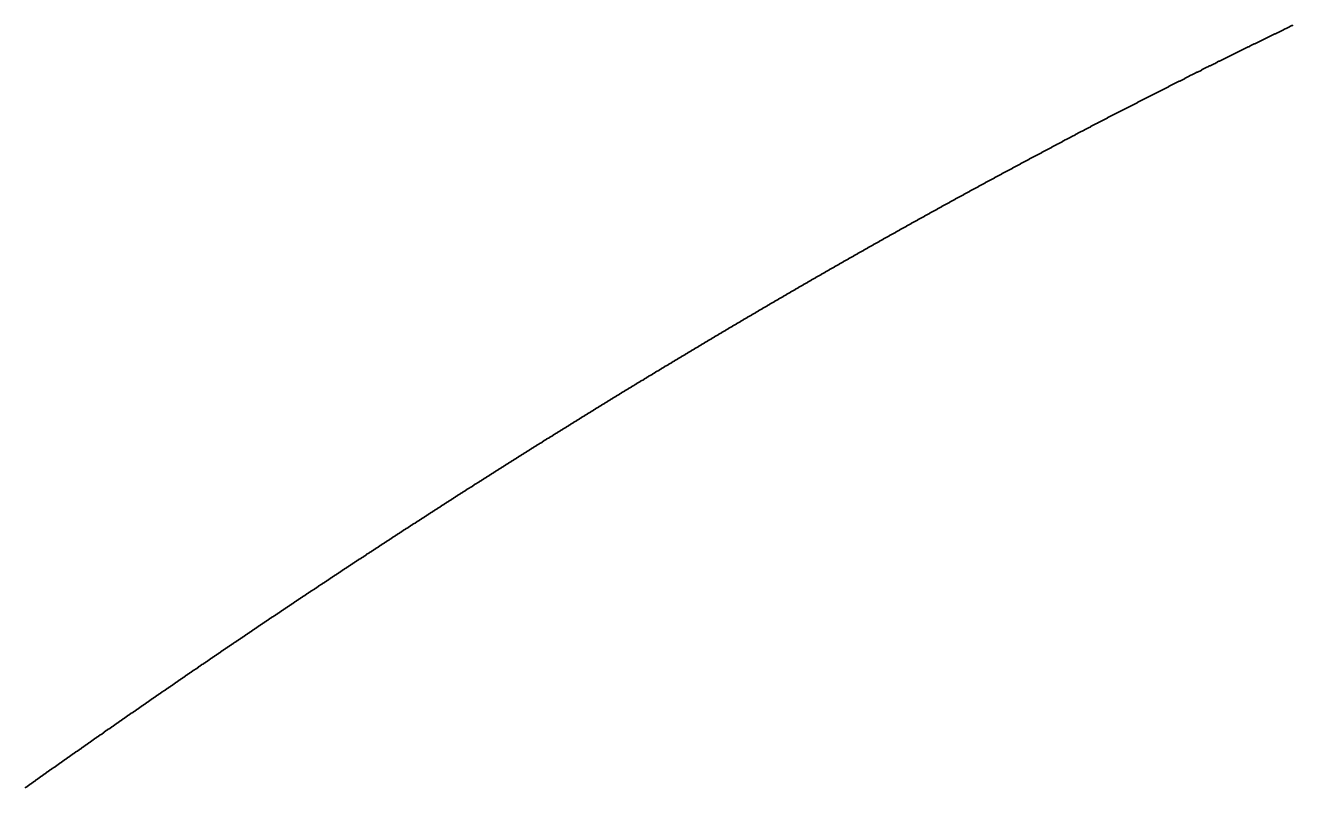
# Model space of a CAD drawing. Header units: metres. Extents: x 0 to 360, y 0 to 49.
# Drawn here: x 202.5 to 213.74, y 37.43 to 44.2 of the extents above; entities that cross this region are included whole.
import ezdxf

# ---------------------------------------------------------------- set-up
doc = ezdxf.new("R2010")
doc.units = ezdxf.units.M

msp = doc.modelspace()

# ---------------------------------------------------------------- linework, layer by layer
for p in [(213.737, 44.193), (213.743, 44.195), (213.501, 44.078), (213.507, 44.081), (213.513, 44.084), (213.519, 44.087), (213.525, 44.09), (213.531, 44.093), (213.537, 44.096), (213.543, 44.099), (213.549, 44.101), (213.554, 44.104), (213.56, 44.107), (213.566, 44.11), (213.572, 44.113), (213.578, 44.116), (213.584, 44.119), (213.59, 44.121), (213.596, 44.124), (213.602, 44.127), (213.607, 44.13), (213.613, 44.133), (213.619, 44.136), (213.625, 44.139), (213.631, 44.141), (213.637, 44.144), (213.643, 44.147), (213.649, 44.15), (213.655, 44.153), (213.661, 44.156), (213.666, 44.158), (213.672, 44.161), (213.678, 44.164), (213.684, 44.167), (213.69, 44.17), (213.696, 44.173), (213.702, 44.176), (213.708, 44.178), (213.714, 44.181), (213.719, 44.184), (213.725, 44.187), (213.731, 44.19), (213.272, 43.966), (213.277, 43.969), (213.283, 43.972), (213.289, 43.975), (213.295, 43.978), (213.301, 43.98), (213.307, 43.983), (213.313, 43.986), (213.319, 43.989), (213.325, 43.992), (213.331, 43.995), (213.336, 43.998), (213.342, 44.001), (213.348, 44.004), (213.354, 44.006), (213.36, 44.009), (213.366, 44.012), (213.372, 44.015), (213.378, 44.018), (213.384, 44.021), (213.389, 44.024), (213.395, 44.027), (213.401, 44.03), (213.407, 44.032), (213.413, 44.035), (213.419, 44.038), (213.425, 44.041), (213.431, 44.044), (213.437, 44.047), (213.443, 44.05), (213.448, 44.053), (213.454, 44.055), (213.46, 44.058), (213.466, 44.061), (213.472, 44.064), (213.478, 44.067), (213.484, 44.07), (213.49, 44.073), (213.496, 44.076), (213.048, 43.855), (213.054, 43.858), (213.059, 43.861), (213.065, 43.864), (213.071, 43.867), (213.077, 43.87), (213.083, 43.873), (213.089, 43.876), (213.095, 43.878), (213.101, 43.881), (213.107, 43.884), (213.112, 43.887), (213.118, 43.89), (213.124, 43.893), (213.13, 43.896), (213.136, 43.899), (213.142, 43.902), (213.148, 43.905), (213.154, 43.908), (213.16, 43.911), (213.166, 43.914), (213.171, 43.916), (213.177, 43.919), (213.183, 43.922), (213.189, 43.925), (213.195, 43.928), (213.201, 43.931), (213.207, 43.934), (213.213, 43.937), (213.219, 43.94), (213.224, 43.943), (213.23, 43.946), (213.236, 43.948), (213.242, 43.951), (213.248, 43.954), (213.254, 43.957), (213.26, 43.96), (213.266, 43.963), (212.824, 43.743), (212.829, 43.746), (212.835, 43.749), (212.841, 43.752), (212.847, 43.755), (212.853, 43.758), (212.859, 43.761), (212.865, 43.764), (212.871, 43.767), (212.877, 43.77), (212.883, 43.773), (212.888, 43.776), (212.894, 43.779), (212.9, 43.781), (212.906, 43.784), (212.912, 43.787), (212.918, 43.79), (212.924, 43.793), (212.93, 43.796), (212.936, 43.799), (212.941, 43.802), (212.947, 43.805), (212.953, 43.808), (212.959, 43.811), (212.965, 43.814), (212.971, 43.817), (212.977, 43.82), (212.983, 43.823), (212.989, 43.826), (212.995, 43.829), (213, 43.832), (213.006, 43.835), (213.012, 43.837), (213.018, 43.84), (213.024, 43.843), (213.03, 43.846), (213.036, 43.849), (213.042, 43.852), (212.599, 43.63), (212.605, 43.633), (212.611, 43.636), (212.617, 43.639), (212.623, 43.642), (212.629, 43.645), (212.635, 43.648), (212.641, 43.651), (212.647, 43.654), (212.653, 43.657), (212.658, 43.66), (212.664, 43.663), (212.67, 43.666), (212.676, 43.669), (212.682, 43.672), (212.688, 43.675), (212.694, 43.678), (212.7, 43.681), (212.706, 43.684), (212.712, 43.687), (212.717, 43.69), (212.723, 43.693), (212.729, 43.696), (212.735, 43.699), (212.741, 43.701), (212.747, 43.704), (212.753, 43.707), (212.759, 43.71), (212.765, 43.713), (212.771, 43.716), (212.776, 43.719), (212.782, 43.722), (212.788, 43.725), (212.794, 43.728), (212.8, 43.731), (212.806, 43.734), (212.812, 43.737), (212.818, 43.74), (212.375, 43.516), (212.381, 43.519), (212.387, 43.522), (212.393, 43.525), (212.399, 43.528), (212.405, 43.531), (212.411, 43.534), (212.417, 43.537), (212.423, 43.54), (212.428, 43.543), (212.434, 43.546), (212.44, 43.549), (212.446, 43.552), (212.452, 43.555), (212.458, 43.558), (212.464, 43.561), (212.47, 43.564), (212.476, 43.567), (212.482, 43.57), (212.487, 43.573), (212.493, 43.576), (212.499, 43.579), (212.505, 43.582), (212.511, 43.585), (212.517, 43.588), (212.523, 43.591), (212.529, 43.594), (212.535, 43.597), (212.541, 43.6), (212.546, 43.603), (212.552, 43.606), (212.558, 43.609), (212.564, 43.612), (212.57, 43.615), (212.576, 43.618), (212.582, 43.621), (212.588, 43.624), (212.594, 43.627), (212.157, 43.403), (212.163, 43.406), (212.169, 43.409), (212.175, 43.412), (212.181, 43.415), (212.187, 43.418), (212.192, 43.421), (212.198, 43.424), (212.204, 43.427), (212.21, 43.431), (212.216, 43.434), (212.222, 43.437), (212.228, 43.44), (212.234, 43.443), (212.24, 43.446), (212.246, 43.449), (212.251, 43.452), (212.257, 43.455), (212.263, 43.458), (212.269, 43.461), (212.275, 43.464), (212.281, 43.467), (212.287, 43.47), (212.293, 43.473), (212.299, 43.476), (212.305, 43.479), (212.31, 43.482), (212.316, 43.485), (212.322, 43.488), (212.328, 43.491), (212.334, 43.494), (212.34, 43.497), (212.346, 43.5), (212.352, 43.503), (212.358, 43.506), (212.364, 43.509), (212.369, 43.512), (211.945, 43.293), (211.951, 43.296), (211.956, 43.299), (211.962, 43.302), (211.968, 43.305), (211.974, 43.308), (211.98, 43.311), (211.986, 43.314), (211.992, 43.317), (211.998, 43.32), (212.004, 43.323), (212.01, 43.326), (212.015, 43.33), (212.021, 43.333), (212.027, 43.336), (212.033, 43.339), (212.039, 43.342), (212.045, 43.345), (212.051, 43.348), (212.057, 43.351), (212.063, 43.354), (212.069, 43.357), (212.075, 43.36), (212.08, 43.363), (212.086, 43.366), (212.092, 43.369), (212.098, 43.372), (212.104, 43.376), (212.11, 43.379), (212.116, 43.382), (212.122, 43.385), (212.128, 43.388), (212.134, 43.391), (212.139, 43.394), (212.145, 43.397), (212.151, 43.4), (211.732, 43.181), (211.738, 43.184), (211.744, 43.187), (211.75, 43.19), (211.756, 43.194), (211.762, 43.197), (211.768, 43.2), (211.774, 43.203), (211.779, 43.206), (211.785, 43.209), (211.791, 43.212), (211.797, 43.215), (211.803, 43.218), (211.809, 43.221), (211.815, 43.225), (211.821, 43.228), (211.827, 43.231), (211.833, 43.234), (211.838, 43.237), (211.844, 43.24), (211.85, 43.243), (211.856, 43.246), (211.862, 43.249), (211.868, 43.252), (211.874, 43.256), (211.88, 43.259), (211.886, 43.262), (211.892, 43.265), (211.897, 43.268), (211.903, 43.271), (211.909, 43.274), (211.915, 43.277), (211.921, 43.28), (211.927, 43.283), (211.933, 43.286), (211.939, 43.29), (211.52, 43.069), (211.526, 43.072), (211.531, 43.075), (211.537, 43.078), (211.543, 43.081), (211.549, 43.084), (211.555, 43.087), (211.561, 43.09), (211.567, 43.094), (211.573, 43.097), (211.579, 43.1), (211.585, 43.103), (211.591, 43.106), (211.596, 43.109), (211.602, 43.112), (211.608, 43.116), (211.614, 43.119), (211.62, 43.122), (211.626, 43.125), (211.632, 43.128), (211.638, 43.131), (211.644, 43.134), (211.65, 43.137), (211.655, 43.141), (211.661, 43.144), (211.667, 43.147), (211.673, 43.15), (211.679, 43.153), (211.685, 43.156), (211.691, 43.159), (211.697, 43.162), (211.703, 43.166), (211.709, 43.169), (211.715, 43.172), (211.72, 43.175), (211.726, 43.178), (211.307, 42.955), (211.313, 42.958), (211.319, 42.961), (211.325, 42.964), (211.331, 42.968), (211.337, 42.971), (211.343, 42.974), (211.348, 42.977), (211.354, 42.98), (211.36, 42.983), (211.366, 42.987), (211.372, 42.99), (211.378, 42.993), (211.384, 42.996), (211.39, 42.999), (211.396, 43.002), (211.402, 43.006), (211.407, 43.009), (211.413, 43.012), (211.419, 43.015), (211.425, 43.018), (211.431, 43.021), (211.437, 43.024), (211.443, 43.028), (211.449, 43.031), (211.455, 43.034), (211.461, 43.037), (211.467, 43.04), (211.472, 43.043), (211.478, 43.047), (211.484, 43.05), (211.49, 43.053), (211.496, 43.056), (211.502, 43.059), (211.508, 43.062), (211.514, 43.065), (211.1, 42.844), (211.106, 42.847), (211.112, 42.85), (211.118, 42.853), (211.124, 42.856), (211.13, 42.86), (211.136, 42.863), (211.142, 42.866), (211.148, 42.869), (211.154, 42.872), (211.159, 42.875), (211.165, 42.879), (211.171, 42.882), (211.177, 42.885), (211.183, 42.888), (211.189, 42.891), (211.195, 42.895), (211.201, 42.898), (211.207, 42.901), (211.213, 42.904), (211.219, 42.907), (211.224, 42.911), (211.23, 42.914), (211.236, 42.917), (211.242, 42.92), (211.248, 42.923), (211.254, 42.926), (211.26, 42.93), (211.266, 42.933), (211.272, 42.936), (211.278, 42.939), (211.283, 42.942), (211.289, 42.945), (211.295, 42.949), (211.301, 42.952), (210.894, 42.731), (210.9, 42.734), (210.905, 42.738), (210.911, 42.741), (210.917, 42.744), (210.923, 42.747), (210.929, 42.75), (210.935, 42.754), (210.941, 42.757), (210.947, 42.76), (210.953, 42.763), (210.959, 42.767), (210.965, 42.77), (210.97, 42.773), (210.976, 42.776), (210.982, 42.779), (210.988, 42.783), (210.994, 42.786), (211, 42.789), (211.006, 42.792), (211.012, 42.795), (211.018, 42.799), (211.024, 42.802), (211.03, 42.805), (211.035, 42.808), (211.041, 42.812), (211.047, 42.815), (211.053, 42.818), (211.059, 42.821), (211.065, 42.824), (211.071, 42.828), (211.077, 42.831), (211.083, 42.834), (211.089, 42.837), (211.094, 42.84), (210.687, 42.618), (210.693, 42.621), (210.699, 42.624), (210.705, 42.628), (210.71, 42.631), (210.716, 42.634), (210.722, 42.637), (210.728, 42.641), (210.734, 42.644), (210.74, 42.647), (210.746, 42.65), (210.752, 42.654), (210.758, 42.657), (210.764, 42.66), (210.77, 42.663), (210.775, 42.667), (210.781, 42.67), (210.787, 42.673), (210.793, 42.676), (210.799, 42.679), (210.805, 42.683), (210.811, 42.686), (210.817, 42.689), (210.823, 42.692), (210.829, 42.696), (210.835, 42.699), (210.84, 42.702), (210.846, 42.705), (210.852, 42.709), (210.858, 42.712), (210.864, 42.715), (210.87, 42.718), (210.876, 42.721), (210.882, 42.725), (210.888, 42.728), (210.48, 42.504), (210.486, 42.507), (210.492, 42.51), (210.498, 42.513), (210.504, 42.517), (210.51, 42.52), (210.515, 42.523), (210.521, 42.526), (210.527, 42.53), (210.533, 42.533), (210.539, 42.536), (210.545, 42.54), (210.551, 42.543), (210.557, 42.546), (210.563, 42.549), (210.569, 42.553), (210.575, 42.556), (210.58, 42.559), (210.586, 42.562), (210.592, 42.566), (210.598, 42.569), (210.604, 42.572), (210.61, 42.575), (210.616, 42.579), (210.622, 42.582), (210.628, 42.585), (210.634, 42.589), (210.64, 42.592), (210.645, 42.595), (210.651, 42.598), (210.657, 42.602), (210.663, 42.605), (210.669, 42.608), (210.675, 42.611), (210.681, 42.615), (210.279, 42.392), (210.285, 42.395), (210.291, 42.398), (210.297, 42.401), (210.303, 42.405), (210.309, 42.408), (210.314, 42.411), (210.32, 42.415), (210.326, 42.418), (210.332, 42.421), (210.338, 42.425), (210.344, 42.428), (210.35, 42.431), (210.356, 42.434), (210.362, 42.438), (210.368, 42.441), (210.374, 42.444), (210.38, 42.448), (210.385, 42.451), (210.391, 42.454), (210.397, 42.458), (210.403, 42.461), (210.409, 42.464), (210.415, 42.467), (210.421, 42.471), (210.427, 42.474), (210.433, 42.477), (210.439, 42.481), (210.445, 42.484), (210.45, 42.487), (210.456, 42.49), (210.462, 42.494), (210.468, 42.497), (210.474, 42.5), (210.078, 42.279), (210.084, 42.282), (210.09, 42.285), (210.096, 42.289), (210.102, 42.292), (210.108, 42.295), (210.113, 42.299), (210.119, 42.302), (210.125, 42.305), (210.131, 42.309), (210.137, 42.312), (210.143, 42.315), (210.149, 42.319), (210.155, 42.322), (210.161, 42.325), (210.167, 42.329), (210.173, 42.332), (210.178, 42.335), (210.184, 42.339), (210.19, 42.342), (210.196, 42.345), (210.202, 42.348), (210.208, 42.352), (210.214, 42.355), (210.22, 42.358), (210.226, 42.362), (210.232, 42.365), (210.238, 42.368), (210.244, 42.372), (210.249, 42.375), (210.255, 42.378), (210.261, 42.382), (210.267, 42.385), (210.273, 42.388), (209.883, 42.168), (209.889, 42.172), (209.895, 42.175), (209.901, 42.178), (209.906, 42.182), (209.912, 42.185), (209.918, 42.188), (209.924, 42.192), (209.93, 42.195), (209.936, 42.198), (209.942, 42.202), (209.948, 42.205), (209.954, 42.209), (209.96, 42.212), (209.966, 42.215), (209.971, 42.219), (209.977, 42.222), (209.983, 42.225), (209.989, 42.229), (209.995, 42.232), (210.001, 42.235), (210.007, 42.239), (210.013, 42.242), (210.019, 42.245), (210.025, 42.249), (210.031, 42.252), (210.037, 42.255), (210.042, 42.259), (210.048, 42.262), (210.054, 42.265), (210.06, 42.269), (210.066, 42.272), (210.072, 42.275), (209.682, 42.054), (209.688, 42.057), (209.693, 42.06), (209.699, 42.064), (209.705, 42.067), (209.711, 42.071), (209.717, 42.074), (209.723, 42.077), (209.729, 42.081), (209.735, 42.084), (209.741, 42.087), (209.747, 42.091), (209.753, 42.094), (209.759, 42.098), (209.764, 42.101), (209.77, 42.104), (209.776, 42.108), (209.782, 42.111), (209.788, 42.114), (209.794, 42.118), (209.8, 42.121), (209.806, 42.125), (209.812, 42.128), (209.818, 42.131), (209.824, 42.135), (209.83, 42.138), (209.835, 42.141), (209.841, 42.145), (209.847, 42.148), (209.853, 42.151), (209.859, 42.155), (209.865, 42.158), (209.871, 42.162), (209.877, 42.165), (209.486, 41.941), (209.492, 41.945), (209.498, 41.948), (209.504, 41.952), (209.51, 41.955), (209.516, 41.959), (209.522, 41.962), (209.528, 41.965), (209.534, 41.969), (209.54, 41.972), (209.546, 41.976), (209.551, 41.979), (209.557, 41.982), (209.563, 41.986), (209.569, 41.989), (209.575, 41.993), (209.581, 41.996), (209.587, 41.999), (209.593, 42.003), (209.599, 42.006), (209.605, 42.01), (209.611, 42.013), (209.617, 42.016), (209.622, 42.02), (209.628, 42.023), (209.634, 42.027), (209.64, 42.03), (209.646, 42.033), (209.652, 42.037), (209.658, 42.04), (209.664, 42.043), (209.67, 42.047), (209.676, 42.05), (209.297, 41.832), (209.303, 41.835), (209.309, 41.839), (209.315, 41.842), (209.321, 41.846), (209.327, 41.849), (209.332, 41.853), (209.338, 41.856), (209.344, 41.859), (209.35, 41.863), (209.356, 41.866), (209.362, 41.87), (209.368, 41.873), (209.374, 41.877), (209.38, 41.88), (209.386, 41.883), (209.392, 41.887), (209.398, 41.89), (209.404, 41.894), (209.409, 41.897), (209.415, 41.901), (209.421, 41.904), (209.427, 41.907), (209.433, 41.911), (209.439, 41.914), (209.445, 41.918), (209.451, 41.921), (209.457, 41.924), (209.463, 41.928), (209.469, 41.931), (209.475, 41.935), (209.48, 41.938), (209.102, 41.718), (209.108, 41.722), (209.113, 41.725), (209.119, 41.729), (209.125, 41.732), (209.131, 41.735), (209.137, 41.739), (209.143, 41.742), (209.149, 41.746), (209.155, 41.749), (209.161, 41.753), (209.167, 41.756), (209.173, 41.76), (209.179, 41.763), (209.184, 41.767), (209.19, 41.77), (209.196, 41.773), (209.202, 41.777), (209.208, 41.78), (209.214, 41.784), (209.22, 41.787), (209.226, 41.791), (209.232, 41.794), (209.238, 41.798), (209.244, 41.801), (209.25, 41.804), (209.256, 41.808), (209.261, 41.811), (209.267, 41.815), (209.273, 41.818), (209.279, 41.822), (209.285, 41.825), (209.291, 41.829), (208.912, 41.607), (208.918, 41.611), (208.924, 41.614), (208.93, 41.617), (208.936, 41.621), (208.942, 41.624), (208.948, 41.628), (208.954, 41.631), (208.959, 41.635), (208.965, 41.638), (208.971, 41.642), (208.977, 41.645), (208.983, 41.649), (208.989, 41.652), (208.995, 41.656), (209.001, 41.659), (209.007, 41.663), (209.013, 41.666), (209.019, 41.67), (209.025, 41.673), (209.031, 41.677), (209.036, 41.68), (209.042, 41.684), (209.048, 41.687), (209.054, 41.69), (209.06, 41.694), (209.066, 41.697), (209.072, 41.701), (209.078, 41.704), (209.084, 41.708), (209.09, 41.711), (209.096, 41.715), (208.717, 41.492), (208.723, 41.495), (208.728, 41.499), (208.734, 41.502), (208.74, 41.506), (208.746, 41.509), (208.752, 41.513), (208.758, 41.516), (208.764, 41.52), (208.77, 41.523), (208.776, 41.527), (208.782, 41.53), (208.788, 41.534), (208.794, 41.537), (208.8, 41.541), (208.805, 41.544), (208.811, 41.548), (208.817, 41.551), (208.823, 41.555), (208.829, 41.558), (208.835, 41.562), (208.841, 41.565), (208.847, 41.569), (208.853, 41.572), (208.859, 41.576), (208.865, 41.579), (208.871, 41.583), (208.877, 41.586), (208.882, 41.59), (208.888, 41.593), (208.894, 41.597), (208.9, 41.6), (208.906, 41.604), (208.533, 41.382), (208.539, 41.386), (208.545, 41.389), (208.551, 41.393), (208.557, 41.397), (208.563, 41.4), (208.568, 41.404), (208.574, 41.407), (208.58, 41.411), (208.586, 41.414), (208.592, 41.418), (208.598, 41.421), (208.604, 41.425), (208.61, 41.428), (208.616, 41.432), (208.622, 41.435), (208.628, 41.439), (208.634, 41.442), (208.64, 41.446), (208.646, 41.449), (208.651, 41.453), (208.657, 41.456), (208.663, 41.46), (208.669, 41.463), (208.675, 41.467), (208.681, 41.471), (208.687, 41.474), (208.693, 41.478), (208.699, 41.481), (208.705, 41.485), (208.711, 41.488), (208.343, 41.269), (208.349, 41.272), (208.355, 41.276), (208.361, 41.28), (208.367, 41.283), (208.373, 41.287), (208.379, 41.29), (208.385, 41.294), (208.391, 41.297), (208.397, 41.301), (208.403, 41.304), (208.408, 41.308), (208.414, 41.312), (208.42, 41.315), (208.426, 41.319), (208.432, 41.322), (208.438, 41.326), (208.444, 41.329), (208.45, 41.333), (208.456, 41.336), (208.462, 41.34), (208.468, 41.343), (208.474, 41.347), (208.48, 41.351), (208.486, 41.354), (208.491, 41.358), (208.497, 41.361), (208.503, 41.365), (208.509, 41.368), (208.515, 41.372), (208.521, 41.375), (208.527, 41.379), (208.154, 41.155), (208.16, 41.158), (208.165, 41.162), (208.171, 41.165), (208.177, 41.169), (208.183, 41.173), (208.189, 41.176), (208.195, 41.18), (208.201, 41.183), (208.207, 41.187), (208.213, 41.19), (208.219, 41.194), (208.225, 41.198), (208.231, 41.201), (208.237, 41.205), (208.243, 41.208), (208.248, 41.212), (208.254, 41.215), (208.26, 41.219), (208.266, 41.223), (208.272, 41.226), (208.278, 41.23), (208.284, 41.233), (208.29, 41.237), (208.296, 41.24), (208.302, 41.244), (208.308, 41.248), (208.314, 41.251), (208.32, 41.255), (208.326, 41.258), (208.331, 41.262), (208.337, 41.265), (207.97, 41.043), (207.976, 41.047), (207.982, 41.05), (207.988, 41.054), (207.993, 41.058), (207.999, 41.061), (208.005, 41.065), (208.011, 41.068), (208.017, 41.072), (208.023, 41.076), (208.029, 41.079), (208.035, 41.083), (208.041, 41.086), (208.047, 41.09), (208.053, 41.094), (208.059, 41.097), (208.065, 41.101), (208.071, 41.104), (208.077, 41.108), (208.082, 41.112), (208.088, 41.115), (208.094, 41.119), (208.1, 41.122), (208.106, 41.126), (208.112, 41.13), (208.118, 41.133), (208.124, 41.137), (208.13, 41.14), (208.136, 41.144), (208.142, 41.148), (208.148, 41.151), (207.786, 40.931), (207.792, 40.935), (207.798, 40.938), (207.804, 40.942), (207.81, 40.946), (207.816, 40.949), (207.821, 40.953), (207.827, 40.957), (207.833, 40.96), (207.839, 40.964), (207.845, 40.967), (207.851, 40.971), (207.857, 40.975), (207.863, 40.978), (207.869, 40.982), (207.875, 40.985), (207.881, 40.989), (207.887, 40.993), (207.893, 40.996), (207.899, 41), (207.905, 41.004), (207.91, 41.007), (207.916, 41.011), (207.922, 41.014), (207.928, 41.018), (207.934, 41.022), (207.94, 41.025), (207.946, 41.029), (207.952, 41.032), (207.958, 41.036), (207.964, 41.04), (207.602, 40.818), (207.608, 40.822), (207.614, 40.826), (207.62, 40.829), (207.626, 40.833), (207.632, 40.837), (207.638, 40.84), (207.644, 40.844), (207.649, 40.847), (207.655, 40.851), (207.661, 40.855), (207.667, 40.858), (207.673, 40.862), (207.679, 40.866), (207.685, 40.869), (207.691, 40.873), (207.697, 40.877), (207.703, 40.88), (207.709, 40.884), (207.715, 40.888), (207.721, 40.891), (207.727, 40.895), (207.733, 40.898), (207.738, 40.902), (207.744, 40.906), (207.75, 40.909), (207.756, 40.913), (207.762, 40.917), (207.768, 40.92), (207.774, 40.924), (207.78, 40.928), (207.418, 40.705), (207.424, 40.708), (207.43, 40.712), (207.436, 40.716), (207.442, 40.719), (207.448, 40.723), (207.454, 40.727), (207.46, 40.73), (207.465, 40.734), (207.471, 40.738), (207.477, 40.741), (207.483, 40.745), (207.489, 40.749), (207.495, 40.752), (207.501, 40.756), (207.507, 40.76), (207.513, 40.763), (207.519, 40.767), (207.525, 40.771), (207.531, 40.774), (207.537, 40.778), (207.543, 40.782), (207.549, 40.785), (207.555, 40.789), (207.56, 40.793), (207.566, 40.796), (207.572, 40.8), (207.578, 40.804), (207.584, 40.807), (207.59, 40.811), (207.596, 40.815), (207.24, 40.594), (207.246, 40.598), (207.252, 40.602), (207.258, 40.605), (207.264, 40.609), (207.27, 40.613), (207.276, 40.616), (207.281, 40.62), (207.287, 40.624), (207.293, 40.627), (207.299, 40.631), (207.305, 40.635), (207.311, 40.638), (207.317, 40.642), (207.323, 40.646), (207.329, 40.649), (207.335, 40.653), (207.341, 40.657), (207.347, 40.661), (207.353, 40.664), (207.359, 40.668), (207.365, 40.672), (207.371, 40.675), (207.376, 40.679), (207.382, 40.683), (207.388, 40.686), (207.394, 40.69), (207.4, 40.694), (207.406, 40.697), (207.412, 40.701), (207.062, 40.483), (207.068, 40.487), (207.074, 40.49), (207.08, 40.494), (207.086, 40.498), (207.091, 40.501), (207.097, 40.505), (207.103, 40.509), (207.109, 40.513), (207.115, 40.516), (207.121, 40.52), (207.127, 40.524), (207.133, 40.527), (207.139, 40.531), (207.145, 40.535), (207.151, 40.539), (207.157, 40.542), (207.163, 40.546), (207.169, 40.55), (207.175, 40.553), (207.181, 40.557), (207.186, 40.561), (207.192, 40.565), (207.198, 40.568), (207.204, 40.572), (207.21, 40.576), (207.216, 40.579), (207.222, 40.583), (207.228, 40.587), (207.234, 40.59), (206.878, 40.367), (206.884, 40.371), (206.889, 40.375), (206.895, 40.378), (206.901, 40.382), (206.907, 40.386), (206.913, 40.39), (206.919, 40.393), (206.925, 40.397), (206.931, 40.401), (206.937, 40.405), (206.943, 40.408), (206.949, 40.412), (206.955, 40.416), (206.961, 40.42), (206.967, 40.423), (206.973, 40.427), (206.979, 40.431), (206.985, 40.434), (206.99, 40.438), (206.996, 40.442), (207.002, 40.446), (207.008, 40.449), (207.014, 40.453), (207.02, 40.457), (207.026, 40.461), (207.032, 40.464), (207.038, 40.468), (207.044, 40.472), (207.05, 40.475), (207.056, 40.479), (206.699, 40.255), (206.705, 40.258), (206.711, 40.262), (206.717, 40.266), (206.723, 40.27), (206.729, 40.273), (206.735, 40.277), (206.741, 40.281), (206.747, 40.285), (206.753, 40.288), (206.759, 40.292), (206.765, 40.296), (206.771, 40.3), (206.777, 40.303), (206.783, 40.307), (206.788, 40.311), (206.794, 40.315), (206.8, 40.318), (206.806, 40.322), (206.812, 40.326), (206.818, 40.33), (206.824, 40.333), (206.83, 40.337), (206.836, 40.341), (206.842, 40.345), (206.848, 40.348), (206.854, 40.352), (206.86, 40.356), (206.866, 40.36), (206.872, 40.363), (206.527, 40.145), (206.533, 40.149), (206.539, 40.153), (206.545, 40.156), (206.551, 40.16), (206.557, 40.164), (206.563, 40.168), (206.569, 40.172), (206.575, 40.175), (206.58, 40.179), (206.586, 40.183), (206.592, 40.187), (206.598, 40.19), (206.604, 40.194), (206.61, 40.198), (206.616, 40.202), (206.622, 40.206), (206.628, 40.209), (206.634, 40.213), (206.64, 40.217), (206.646, 40.221), (206.652, 40.224), (206.658, 40.228), (206.664, 40.232), (206.67, 40.236), (206.676, 40.24), (206.682, 40.243), (206.687, 40.247), (206.693, 40.251), (206.349, 40.031), (206.355, 40.035), (206.361, 40.039), (206.366, 40.043), (206.372, 40.046), (206.378, 40.05), (206.384, 40.054), (206.39, 40.058), (206.396, 40.062), (206.402, 40.065), (206.408, 40.069), (206.414, 40.073), (206.42, 40.077), (206.426, 40.081), (206.432, 40.084), (206.438, 40.088), (206.444, 40.092), (206.45, 40.096), (206.456, 40.1), (206.462, 40.103), (206.468, 40.107), (206.474, 40.111), (206.479, 40.115), (206.485, 40.119), (206.491, 40.122), (206.497, 40.126), (206.503, 40.13), (206.509, 40.134), (206.515, 40.138), (206.521, 40.141), (206.176, 39.92), (206.182, 39.924), (206.188, 39.928), (206.194, 39.932), (206.2, 39.936), (206.206, 39.94), (206.212, 39.943), (206.218, 39.947), (206.224, 39.951), (206.23, 39.955), (206.236, 39.959), (206.242, 39.963), (206.248, 39.966), (206.254, 39.97), (206.259, 39.974), (206.265, 39.978), (206.271, 39.982), (206.277, 39.985), (206.283, 39.989), (206.289, 39.993), (206.295, 39.997), (206.301, 40.001), (206.307, 40.005), (206.313, 40.008), (206.319, 40.012), (206.325, 40.016), (206.331, 40.02), (206.337, 40.024), (206.343, 40.027), (205.998, 39.805), (206.004, 39.809), (206.01, 39.813), (206.016, 39.817), (206.022, 39.821), (206.027, 39.825), (206.033, 39.828), (206.039, 39.832), (206.045, 39.836), (206.051, 39.84), (206.057, 39.844), (206.063, 39.848), (206.069, 39.851), (206.075, 39.855), (206.081, 39.859), (206.087, 39.863), (206.093, 39.867), (206.099, 39.871), (206.105, 39.875), (206.111, 39.878), (206.117, 39.882), (206.123, 39.886), (206.129, 39.89), (206.135, 39.894), (206.14, 39.898), (206.146, 39.901), (206.152, 39.905), (206.158, 39.909), (206.164, 39.913), (206.17, 39.917), (205.825, 39.693), (205.831, 39.697), (205.837, 39.701), (205.843, 39.705), (205.849, 39.709), (205.855, 39.713), (205.861, 39.717), (205.867, 39.72), (205.873, 39.724), (205.879, 39.728), (205.885, 39.732), (205.891, 39.736), (205.897, 39.74), (205.903, 39.744), (205.908, 39.747), (205.914, 39.751), (205.92, 39.755), (205.926, 39.759), (205.932, 39.763), (205.938, 39.767), (205.944, 39.771), (205.95, 39.774), (205.956, 39.778), (205.962, 39.782), (205.968, 39.786), (205.974, 39.79), (205.98, 39.794), (205.986, 39.798), (205.992, 39.801), (205.653, 39.581), (205.658, 39.585), (205.664, 39.589), (205.67, 39.592), (205.676, 39.596), (205.682, 39.6), (205.688, 39.604), (205.694, 39.608), (205.7, 39.612), (205.706, 39.616), (205.712, 39.62), (205.718, 39.624), (205.724, 39.627), (205.73, 39.631), (205.736, 39.635), (205.742, 39.639), (205.748, 39.643), (205.754, 39.647), (205.76, 39.651), (205.766, 39.655), (205.772, 39.658), (205.778, 39.662), (205.783, 39.666), (205.789, 39.67), (205.795, 39.674), (205.801, 39.678), (205.807, 39.682), (205.813, 39.686), (205.819, 39.689), (205.48, 39.468), (205.486, 39.472), (205.492, 39.475), (205.498, 39.479), (205.504, 39.483), (205.51, 39.487), (205.516, 39.491), (205.522, 39.495), (205.527, 39.499), (205.533, 39.503), (205.539, 39.507), (205.545, 39.511), (205.551, 39.515), (205.557, 39.518), (205.563, 39.522), (205.569, 39.526), (205.575, 39.53), (205.581, 39.534), (205.587, 39.538), (205.593, 39.542), (205.599, 39.546), (205.605, 39.55), (205.611, 39.554), (205.617, 39.557), (205.623, 39.561), (205.629, 39.565), (205.635, 39.569), (205.641, 39.573), (205.647, 39.577), (205.313, 39.358), (205.319, 39.362), (205.325, 39.366), (205.331, 39.37), (205.337, 39.374), (205.343, 39.377), (205.349, 39.381), (205.355, 39.385), (205.361, 39.389), (205.367, 39.393), (205.373, 39.397), (205.379, 39.401), (205.385, 39.405), (205.39, 39.409), (205.396, 39.413), (205.402, 39.417), (205.408, 39.421), (205.414, 39.425), (205.42, 39.428), (205.426, 39.432), (205.432, 39.436), (205.438, 39.44), (205.444, 39.444), (205.45, 39.448), (205.456, 39.452), (205.462, 39.456), (205.468, 39.46), (205.474, 39.464), (205.14, 39.243), (205.146, 39.247), (205.152, 39.251), (205.158, 39.255), (205.164, 39.259), (205.17, 39.263), (205.176, 39.267), (205.182, 39.271), (205.188, 39.275), (205.194, 39.279), (205.2, 39.283), (205.206, 39.287), (205.212, 39.291), (205.218, 39.295), (205.224, 39.299), (205.23, 39.303), (205.236, 39.307), (205.242, 39.311), (205.247, 39.314), (205.253, 39.318), (205.259, 39.322), (205.265, 39.326), (205.271, 39.33), (205.277, 39.334), (205.283, 39.338), (205.289, 39.342), (205.295, 39.346), (205.301, 39.35), (205.307, 39.354), (204.973, 39.133), (204.979, 39.136), (204.985, 39.14), (204.991, 39.144), (204.997, 39.148), (205.003, 39.152), (205.009, 39.156), (205.015, 39.16), (205.021, 39.164), (205.027, 39.168), (205.033, 39.172), (205.039, 39.176), (205.045, 39.18), (205.051, 39.184), (205.057, 39.188), (205.063, 39.192), (205.069, 39.196), (205.075, 39.2), (205.081, 39.204), (205.087, 39.208), (205.093, 39.212), (205.099, 39.216), (205.104, 39.22), (205.11, 39.224), (205.116, 39.228), (205.122, 39.232), (205.128, 39.236), (205.134, 39.24), (204.806, 39.021), (204.812, 39.025), (204.818, 39.029), (204.824, 39.033), (204.83, 39.037), (204.836, 39.041), (204.842, 39.045), (204.848, 39.049), (204.854, 39.053), (204.86, 39.057), (204.866, 39.061), (204.872, 39.065), (204.878, 39.069), (204.884, 39.073), (204.89, 39.077), (204.896, 39.081), (204.902, 39.085), (204.908, 39.089), (204.914, 39.093), (204.92, 39.097), (204.926, 39.101), (204.932, 39.105), (204.938, 39.109), (204.944, 39.113), (204.95, 39.117), (204.955, 39.121), (204.961, 39.125), (204.967, 39.129), (204.639, 38.909), (204.645, 38.913), (204.651, 38.917), (204.657, 38.921), (204.663, 38.925), (204.669, 38.929), (204.675, 38.933), (204.681, 38.937), (204.687, 38.941), (204.693, 38.945), (204.699, 38.949), (204.705, 38.953), (204.711, 38.957), (204.717, 38.961), (204.723, 38.965), (204.729, 38.969), (204.735, 38.973), (204.741, 38.977), (204.747, 38.981), (204.753, 38.985), (204.759, 38.989), (204.765, 38.993), (204.771, 38.997), (204.777, 39.001), (204.783, 39.005), (204.789, 39.009), (204.794, 39.013), (204.8, 39.017), (204.472, 38.796), (204.478, 38.8), (204.484, 38.804), (204.49, 38.808), (204.496, 38.812), (204.502, 38.816), (204.508, 38.821), (204.514, 38.825), (204.52, 38.829), (204.526, 38.833), (204.532, 38.837), (204.538, 38.841), (204.544, 38.845), (204.55, 38.849), (204.556, 38.853), (204.562, 38.857), (204.568, 38.861), (204.574, 38.865), (204.58, 38.869), (204.586, 38.873), (204.592, 38.877), (204.598, 38.881), (204.604, 38.885), (204.61, 38.889), (204.616, 38.893), (204.622, 38.897), (204.627, 38.901), (204.633, 38.905), (204.305, 38.683), (204.311, 38.687), (204.317, 38.691), (204.323, 38.695), (204.329, 38.699), (204.335, 38.703), (204.341, 38.707), (204.347, 38.712), (204.353, 38.716), (204.359, 38.72), (204.365, 38.724), (204.371, 38.728), (204.377, 38.732), (204.383, 38.736), (204.389, 38.74), (204.395, 38.744), (204.401, 38.748), (204.407, 38.752), (204.413, 38.756), (204.419, 38.76), (204.425, 38.764), (204.431, 38.768), (204.437, 38.772), (204.442, 38.776), (204.448, 38.78), (204.454, 38.784), (204.46, 38.788), (204.466, 38.792), (204.138, 38.569), (204.144, 38.574), (204.15, 38.578), (204.156, 38.582), (204.162, 38.586), (204.168, 38.59), (204.174, 38.594), (204.18, 38.598), (204.186, 38.602), (204.192, 38.606), (204.198, 38.61), (204.204, 38.614), (204.21, 38.618), (204.216, 38.622), (204.222, 38.626), (204.228, 38.63), (204.234, 38.635), (204.24, 38.639), (204.246, 38.643), (204.251, 38.647), (204.257, 38.651), (204.263, 38.655), (204.269, 38.659), (204.275, 38.663), (204.281, 38.667), (204.287, 38.671), (204.293, 38.675), (204.299, 38.679), (203.977, 38.459), (203.983, 38.463), (203.989, 38.468), (203.995, 38.472), (204.001, 38.476), (204.007, 38.48), (204.013, 38.484), (204.019, 38.488), (204.025, 38.492), (204.031, 38.496), (204.036, 38.5), (204.042, 38.504), (204.048, 38.508), (204.054, 38.512), (204.06, 38.517), (204.066, 38.521), (204.072, 38.525), (204.078, 38.529), (204.084, 38.533), (204.09, 38.537), (204.096, 38.541), (204.102, 38.545), (204.108, 38.549), (204.114, 38.553), (204.12, 38.557), (204.126, 38.561), (204.132, 38.565), (203.809, 38.345), (203.815, 38.349), (203.821, 38.353), (203.827, 38.357), (203.833, 38.361), (203.839, 38.365), (203.845, 38.369), (203.851, 38.373), (203.857, 38.377), (203.863, 38.382), (203.869, 38.386), (203.875, 38.39), (203.881, 38.394), (203.887, 38.398), (203.893, 38.402), (203.899, 38.406), (203.905, 38.41), (203.911, 38.414), (203.917, 38.418), (203.923, 38.423), (203.929, 38.427), (203.935, 38.431), (203.941, 38.435), (203.947, 38.439), (203.953, 38.443), (203.959, 38.447), (203.965, 38.451), (203.971, 38.455), (203.648, 38.233), (203.654, 38.238), (203.66, 38.242), (203.666, 38.246), (203.672, 38.25), (203.678, 38.254), (203.684, 38.258), (203.69, 38.262), (203.696, 38.266), (203.702, 38.271), (203.708, 38.275), (203.714, 38.279), (203.72, 38.283), (203.726, 38.287), (203.732, 38.291), (203.738, 38.295), (203.744, 38.299), (203.75, 38.303), (203.756, 38.308), (203.762, 38.312), (203.768, 38.316), (203.774, 38.32), (203.78, 38.324), (203.786, 38.328), (203.792, 38.332), (203.798, 38.336), (203.803, 38.34), (203.487, 38.122), (203.493, 38.126), (203.499, 38.13), (203.505, 38.134), (203.511, 38.138), (203.517, 38.143), (203.523, 38.147), (203.529, 38.151), (203.534, 38.155), (203.54, 38.159), (203.546, 38.163), (203.552, 38.167), (203.558, 38.171), (203.564, 38.176), (203.57, 38.18), (203.576, 38.184), (203.582, 38.188), (203.588, 38.192), (203.594, 38.196), (203.6, 38.2), (203.606, 38.205), (203.612, 38.209), (203.618, 38.213), (203.624, 38.217), (203.63, 38.221), (203.636, 38.225), (203.642, 38.229), (203.325, 38.01), (203.331, 38.014), (203.337, 38.018), (203.343, 38.022), (203.349, 38.026), (203.355, 38.03), (203.361, 38.035), (203.367, 38.039), (203.373, 38.043), (203.379, 38.047), (203.385, 38.051), (203.391, 38.055), (203.397, 38.06), (203.403, 38.064), (203.409, 38.068), (203.415, 38.072), (203.421, 38.076), (203.427, 38.08), (203.433, 38.084), (203.439, 38.089), (203.445, 38.093), (203.451, 38.097), (203.457, 38.101), (203.463, 38.105), (203.469, 38.109), (203.475, 38.114), (203.481, 38.118), (203.164, 37.897), (203.17, 37.901), (203.176, 37.905), (203.182, 37.91), (203.188, 37.914), (203.194, 37.918), (203.199, 37.922), (203.205, 37.926), (203.211, 37.93), (203.217, 37.935), (203.223, 37.939), (203.229, 37.943), (203.235, 37.947), (203.241, 37.951), (203.247, 37.955), (203.253, 37.96), (203.259, 37.964), (203.265, 37.968), (203.271, 37.972), (203.277, 37.976), (203.283, 37.981), (203.289, 37.985), (203.295, 37.989), (203.301, 37.993), (203.307, 37.997), (203.313, 38.001), (203.319, 38.005), (203.002, 37.784), (203.008, 37.788), (203.014, 37.792), (203.02, 37.796), (203.026, 37.801), (203.032, 37.805), (203.038, 37.809), (203.044, 37.813), (203.05, 37.817), (203.056, 37.822), (203.062, 37.826), (203.068, 37.83), (203.074, 37.834), (203.08, 37.838), (203.086, 37.843), (203.092, 37.847), (203.098, 37.851), (203.104, 37.855), (203.11, 37.859), (203.116, 37.864), (203.122, 37.868), (203.128, 37.872), (203.134, 37.876), (203.14, 37.88), (203.146, 37.884), (203.152, 37.889), (203.158, 37.893), (202.84, 37.67), (202.846, 37.675), (202.852, 37.679), (202.858, 37.683), (202.864, 37.687), (202.87, 37.691), (202.876, 37.696), (202.882, 37.7), (202.888, 37.704), (202.894, 37.708), (202.9, 37.712), (202.906, 37.717), (202.912, 37.721), (202.918, 37.725), (202.924, 37.729), (202.93, 37.733), (202.936, 37.738), (202.942, 37.742), (202.948, 37.746), (202.954, 37.75), (202.96, 37.754), (202.966, 37.759), (202.972, 37.763), (202.978, 37.767), (202.984, 37.771), (202.99, 37.775), (202.996, 37.78), (202.678, 37.556), (202.684, 37.56), (202.69, 37.565), (202.696, 37.569), (202.702, 37.573), (202.708, 37.577), (202.714, 37.582), (202.72, 37.586), (202.726, 37.59), (202.732, 37.594), (202.738, 37.599), (202.744, 37.603), (202.75, 37.607), (202.756, 37.611), (202.762, 37.615), (202.768, 37.62), (202.774, 37.624), (202.78, 37.628), (202.786, 37.632), (202.792, 37.637), (202.798, 37.641), (202.804, 37.645), (202.81, 37.649), (202.816, 37.653), (202.822, 37.658), (202.828, 37.662), (202.834, 37.666), (202.523, 37.446), (202.529, 37.45), (202.535, 37.454), (202.541, 37.459), (202.547, 37.463), (202.553, 37.467), (202.559, 37.471), (202.565, 37.476), (202.571, 37.48), (202.577, 37.484), (202.583, 37.488), (202.589, 37.493), (202.595, 37.497), (202.601, 37.501), (202.607, 37.505), (202.613, 37.51), (202.619, 37.514), (202.625, 37.518), (202.631, 37.522), (202.637, 37.527), (202.643, 37.531), (202.649, 37.535), (202.655, 37.539), (202.661, 37.543), (202.667, 37.548), (202.673, 37.552), (202.499, 37.429), (202.505, 37.433), (202.511, 37.437), (202.517, 37.442)]:
    msp.add_point(p)

doc.saveas('drawing.dxf')
